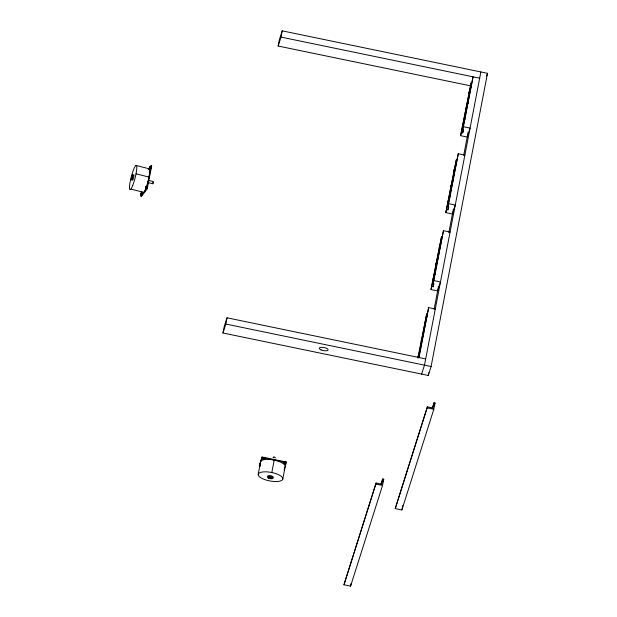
<?xml version="1.0" encoding="UTF-8"?>
<svg xmlns="http://www.w3.org/2000/svg" width="617" height="617" viewBox="0 0 617 617"><rect width="100%" height="100%" fill="white"/><g stroke="black" fill="none" stroke-linecap="round" stroke-linejoin="round"><path stroke-width="0.93" d="M146.792 188.601L147.455 186.473L147.131 187.321M150.139 168.611L150.849 166.497L150.556 166.883M151.273 167.222L150.995 167.462M151.389 166.744L151.219 167.577M141.324 194.725C141.509 196.615 142.566 190.823 141.524 193.807M146.214 186.943C146.491 184.344 145.01 190.861 146.082 187.56M149.63 167.978L149.561 168.75L149.823 168.071M146.329 186.72L146.136 187.344M149.515 168.202L149.661 167.785M150.047 167.276L150.147 166.312L149.569 167.909M151.366 167.161L150.733 169.05M418.087 357.521L418.511 355.577L418.125 357.59M470.239 85.778L278.151 46.044L279.354 39.804L282.193 30.85L487.492 73.323L431.098 366.513L428.26 375.468L222.968 332.995L224.164 326.755L227.002 317.801L425.676 358.909M222.968 332.995L225.807 324.041L227.002 317.801M278.151 46.044L280.997 37.089L282.193 30.85M258.253 474.141L260.652 461.663A12.517 4.319 10.9 0 1 274.218 460.058A12.517 4.319 10.9 0 1 285.154 466.73L282.756 479.208A12.517 4.319 10.9 0 1 263.235 478.993A12.517 4.319 10.9 0 1 265.511 471.82A12.517 4.319 10.9 0 1 282.756 479.208M261.963 457.521L262.063 457.02L286.566 462.087L286.465 462.588L261.963 457.521L259.333 465.804L262.063 457.02M271.812 472.529L274.218 460.058M343.962 584.777L376.108 483.026L381.63 484.168L382.625 478.969L383.728 479.201L382.532 485.44L350.579 586.15L343.962 584.777L376.108 483.026M350.579 586.15L351.096 583.474M417.848 358.014L426.763 313.598L418.249 357.852M431.013 289.55L441.556 236.658L431.013 289.55L437.638 290.923L440.476 281.969L433.851 280.596L432.91 283.581L434.013 283.812L433.065 286.797L431.962 286.566M445.813 212.61L456.356 159.726L445.813 212.61L452.431 213.983L455.277 205.029L448.652 203.664L447.703 206.649L448.806 206.872L447.865 209.857L446.754 209.633M460.606 135.678L471.149 82.786L460.606 135.678L467.231 137.043L470.069 128.097L463.444 126.724L462.503 129.709L463.606 129.94L462.657 132.917L461.555 132.694M418.65 357.698L428.653 307.628L435.278 309.001M432.91 283.581L443.453 230.696L450.071 232.061M447.703 206.649L458.246 153.756L464.871 155.129M462.503 129.709L473.046 76.816L463.444 126.724M419.059 357.536L428.653 307.628M433.851 280.596L443.453 230.696M448.652 203.664L458.246 153.756M433.065 286.797L433.604 283.974M447.865 209.857L448.582 206.093M462.657 132.917L463.382 129.154M395.25 508.593L427.404 406.85L432.918 407.991L433.921 402.793L435.024 403.017L433.82 409.256L401.875 509.966L395.25 508.593L427.404 406.85M434.113 309.256L438.54 286.211M448.837 232.702L453.379 209.07M463.737 155.191L468.133 132.339M480.867 71.95L424.481 365.141L421.642 374.095M401.875 509.966L402.731 505.508M428.26 375.468L428.807 372.629M142.697 192.759A12.517 1.982 -75.6 0 0 148.296 180.218A12.517 1.982 -75.6 0 0 148.335 169.343L151.219 165.564L151.743 165.703L147.247 188.771L141.47 196.322L140.954 196.191L141.817 191.756M140.954 196.191L146.723 188.632L151.219 165.564M447.819 202.893C447.302 205.978 448.466 199.63 447.95 202.715M441.317 240.591C440.793 243.676 441.965 237.329 441.44 240.414M140.869 193.939L140.984 194.44M145.697 187.769L145.944 186.835M146.283 187.013L146.036 187.946M146.414 187.622C145.789 190.83 147.733 185.486 146.684 186.743M142.411 194.131L141.825 195.288M149.638 167.6L149.808 166.976M150.078 167.462L149.9 168.086M150.88 167.878L151.173 166.806M152.954 182.447L152.815 183.766L153.386 181.606L148.836 180.426M140.969 193.345L140.722 195.119L141.116 193.214M140.923 193.73L141.069 193.075M141.062 194.448L141.362 192.697L141.054 193.352M149.946 167.701L149.808 168.348M284.105 470.046L286.566 462.087M486.636 76.007L487.492 73.323M380.882 484.468L382.625 478.969M382.856 481.946L383.728 479.201M432.178 408.284L433.921 402.793M434.152 405.762L435.024 403.017M151.057 168.202L150.872 168.603M147.124 188.231L147.255 187.013M263.027 458.747C261.539 459.603 266.066 459.295 263.027 458.747A1.265 0.432 10.9 0 0 263.675 458.917M280.997 37.089L479.671 78.189M225.807 324.041L431.098 366.513M427.203 407.883L433.82 409.256M375.907 484.067L382.532 485.44M284.761 462.033L285.494 462.403M136.056 165.433L148.998 168.757M136.025 173.778L148.975 177.102M147.409 182.377L152.815 183.766M146.723 188.632L147.247 188.771M130.897 189.087L143.838 192.411M133.642 174.958A2.815 0.447 -75.6 0 1 133.55 177.765A2.815 0.447 -75.6 0 1 132.323 179.987M132.323 179.586A2.815 0.447 -75.6 0 1 132.385 179.046M148.481 179.254A2.815 0.447 -75.6 0 1 148.427 179.794M267.971 476.648A2.815 0.972 10.9 0 1 270.439 475.676A2.815 0.972 10.9 0 1 273.084 477.465M273.547 457.667A1.126 0.386 10.9 0 1 273.362 457.058A1.126 0.386 10.9 0 1 274.997 457.32A1.126 0.386 10.9 0 1 274.897 457.883M262.518 458.562A1.265 0.432 10.9 0 1 262.626 457.984A1.265 0.432 10.9 0 1 263.081 457.459A1.265 0.432 10.9 0 1 264.809 458.084M262.626 457.984A1.265 0.432 10.9 0 1 264.3 458.254A1.265 0.432 10.9 0 1 264.485 458.878M283.442 462.804A1.265 0.432 10.9 0 1 283.982 462.326A1.265 0.432 10.9 0 1 285.609 462.742A1.265 0.432 10.9 0 1 285.355 463.29M284.445 463.228A1.265 0.432 10.9 0 1 283.851 463.051M283.442 462.056A1.265 0.432 10.9 0 1 284.645 461.863A1.265 0.432 10.9 0 1 285.902 462.449M260.089 465.565A1.265 0.432 10.9 0 1 260.065 465.226M260.135 466.321A1.265 0.432 10.9 0 1 260.104 465.773M131.344 177.989L131.976 176.107L131.344 177.989M131.776 178.105L132.408 176.215L131.776 178.105M419.961 351.713L420.408 349.608L419.961 351.713M421.264 341.039L421.712 338.941L421.288 341.085M423.154 335.077L423.617 332.987L423.154 335.077M424.465 324.411L424.92 322.321L424.465 324.411M426.355 318.441L426.817 316.351L426.355 318.441M432.864 280.743L433.319 278.653L432.864 280.743M434.754 274.773L435.201 272.675L434.754 274.773M436.065 264.107L436.512 262.009L436.088 264.145M437.954 258.137L438.402 256.04L437.954 258.137M439.258 247.471L439.72 245.381L439.258 247.471M449.554 197.833L450.009 195.751L449.554 197.833M450.857 187.167L451.305 185.069L450.857 187.167M452.755 181.197L453.202 179.1L452.755 181.197M454.058 170.531L454.505 168.433L454.058 170.531M455.948 164.562L456.41 162.479L455.948 164.562M462.457 126.863L462.912 124.781L462.457 126.863M464.346 120.901L464.809 118.811L464.346 120.901M465.658 110.235L466.105 108.129L465.658 110.235M467.547 104.265L467.994 102.16L467.547 104.265M468.851 93.599L469.313 91.509L468.851 93.599M470.748 87.629L471.203 85.539L470.748 87.629M283.689 463.205L285.278 463.606L283.689 463.205M321.102 349.908A4.512 1.558 10.9 0 0 328.136 349.986A4.512 1.558 10.9 0 0 321.927 347.317A4.512 1.558 10.9 0 0 321.102 349.908M132.64 185.655A12.517 1.982 -75.6 0 0 136.527 165.68A12.517 1.982 -75.6 0 0 130.249 181.329A12.517 1.982 -75.6 0 0 132.64 185.655M131.992 179.107A2.815 0.447 -75.6 0 0 132.863 174.619A2.815 0.447 -75.6 0 0 131.452 178.136A2.815 0.447 -75.6 0 0 131.992 179.107M268.68 478.19A2.815 0.972 10.9 0 0 273.061 478.244A2.815 0.972 10.9 0 0 269.189 476.579A2.815 0.972 10.9 0 0 268.68 478.19M269.575 478.298A1.126 0.386 10.9 0 0 271.333 478.314A1.126 0.386 10.9 0 0 269.783 477.651A1.126 0.386 10.9 0 0 269.575 478.298M269.652 477.882A1.126 0.386 10.9 0 0 271.411 477.897A1.126 0.386 10.9 0 0 269.86 477.234A1.126 0.386 10.9 0 0 269.652 477.882M262.634 459.31A1.265 0.432 10.9 0 0 264.6 459.333A1.265 0.432 10.9 0 0 262.865 458.585A1.265 0.432 10.9 0 0 262.634 459.31M283.727 463.676A1.265 0.432 10.9 0 0 285.694 463.691A1.265 0.432 10.9 0 0 283.959 462.951A1.265 0.432 10.9 0 0 283.727 463.676"/></g></svg>
